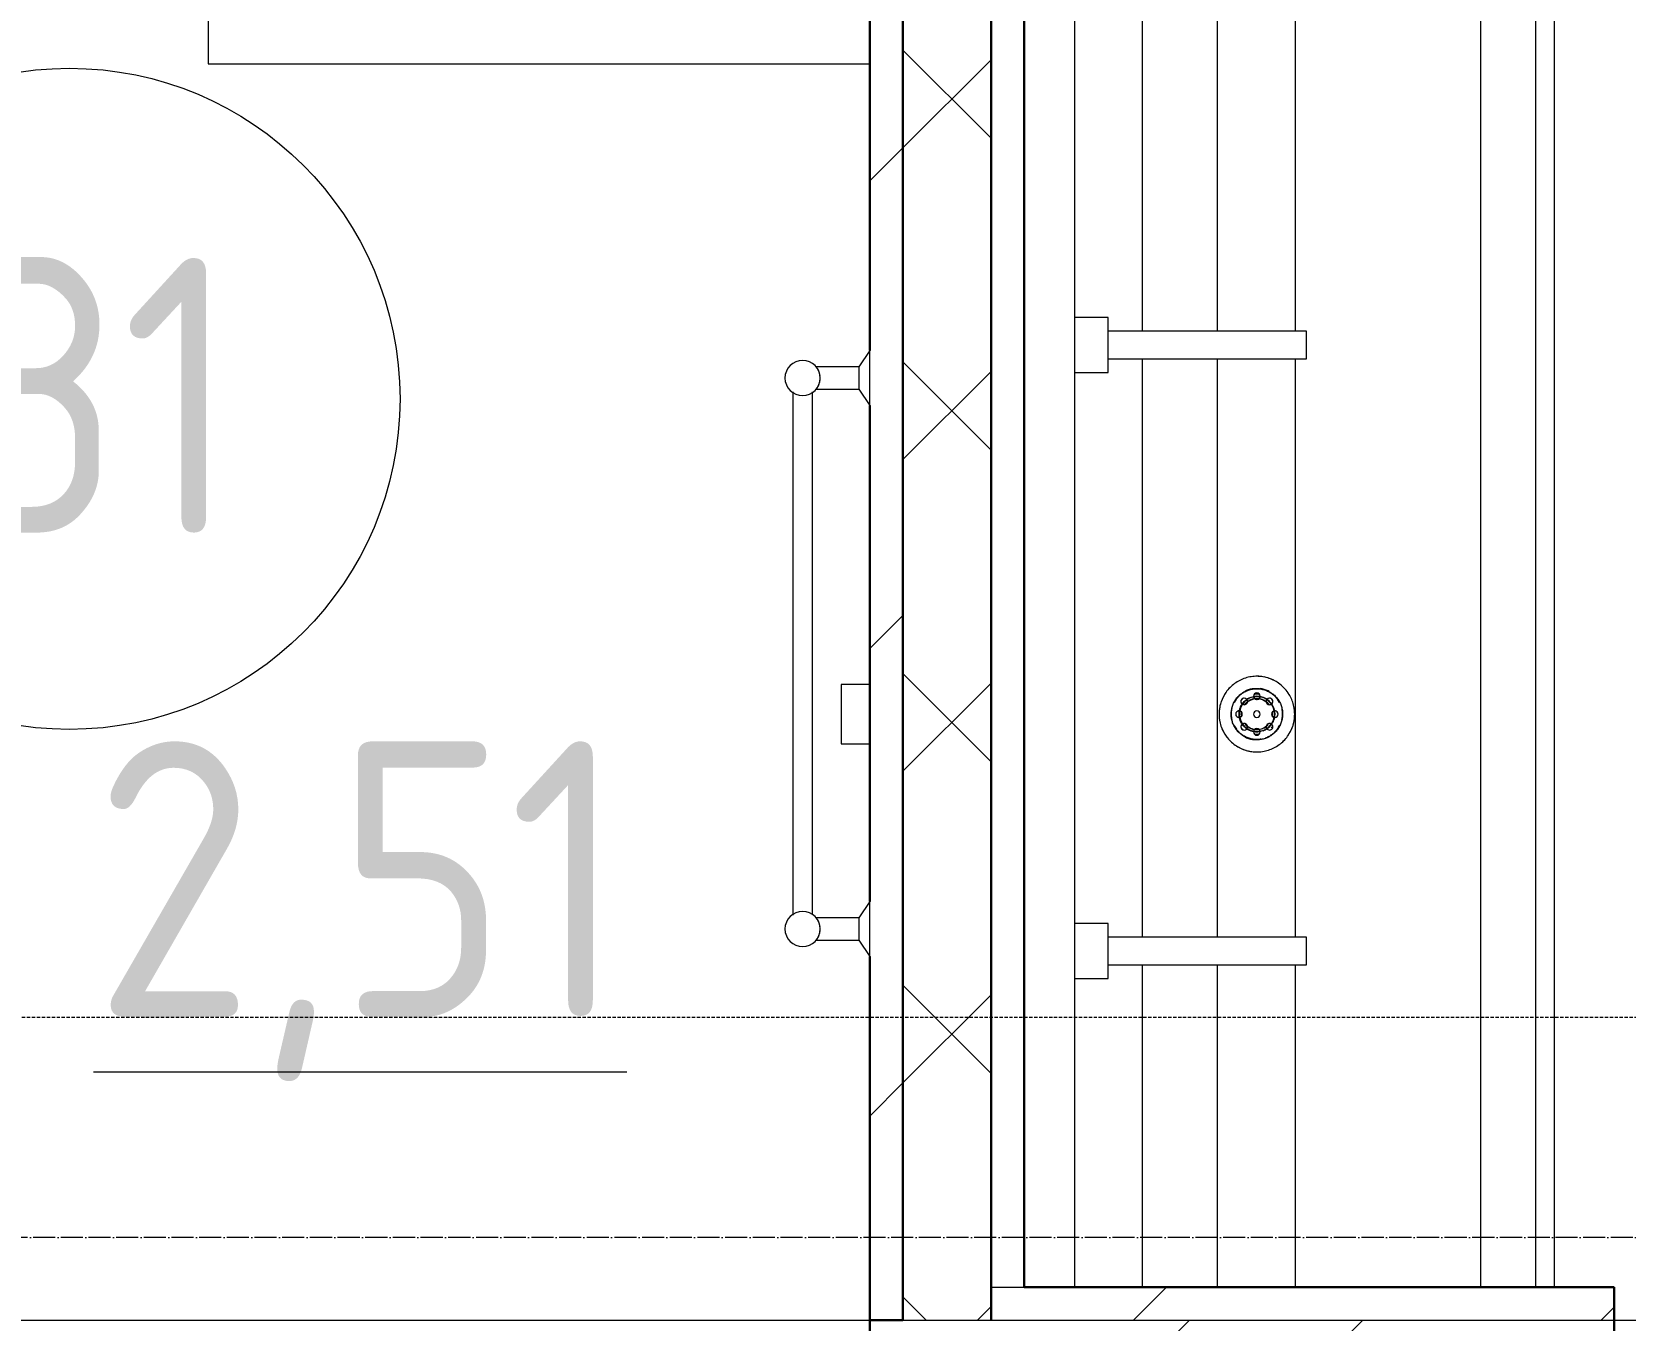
# Model space of a CAD drawing. Header units: millimetres. Extents: x -215207 to 92095, y -30385 to 123050.
# Drawn here: x -156190 to -154745, y -7034 to -5864 of the extents above; entities that cross this region are included whole.
import ezdxf

# ---------------------------------------------------------------- set-up
doc = ezdxf.new("R2010")
doc.units = ezdxf.units.MM
doc.linetypes.add('ADSK_Линия сетки', pattern=[25, 20, -2.5, 0, -2.5])
doc.linetypes.add('ADSK_Сверху', pattern=[4.5, 3, -1.5])
for name, color, linetype, lineweight in [('Линии', 7, 'Continuous', 9), ('Марки помещений', 7, 'Continuous', 20), ('Обобщенные модели', 7, 'Continuous', 20), ('Оси', 7, 'Continuous', 9), ('Сантехника', 7, 'Continuous', 20), ('Стены наружные', 7, 'Continuous', 20), ('Стены штриховка', 7, 'Continuous', 9)]:
    doc.layers.add(name, color=color, linetype=linetype, lineweight=lineweight)
doc.styles.add('GOST Common_3', font='GOST_Common.ttf', dxfattribs={"width": 0.9, "height": 2.5})

# ---------------------------------------------------------------- blocks, each defined once
blk = doc.blocks.new('1 этаж 21082025')
at = {"layer": 'Линии', "linetype": 'ADSK_Сверху'}
blk.add_line((43385, -38200), (54205, -38200), dxfattribs=at)
at = {"layer": 'Марки помещений'}
blk.add_circle((43778.9, -37638.9), 300, dxfattribs=at)
at = {"layer": 'Обобщенные модели'}
for p, q in [((43905, -36735), (43905, -37335)), ((43905, -37335), (44505, -37335))]:
    blk.add_line(p, q, dxfattribs=at)
at = {"layer": 'Оси', "linetype": 'ADSK_Линия сетки'}
blk.add_line((62867.3, -38400), (-14072.3, -38400), dxfattribs=at)
at = {"layer": 'Сантехника'}
for p, q in [((44691, -38445), (44691, -36735)), ((45059, -38445), (45059, -36735)), ((45109, -38445), (45109, -36735)), ((45126, -38445), (45126, -36735)), ((44752.4, -37577.6), (44752.4, -37052.4)), ((44820.4, -37577.5), (44820.4, -37052.5)), ((44891.1, -37577.5), (44891.1, -37052.5)), ((44721, -37565), (44691, -37565)), ((44721, -37615), (44721, -37565)), ((44901, -37577.5), (44721, -37577.5)), ((44901, -37602.5), (44901, -37577.5)), ((44505, -37595), (44495, -37610)), ((44505, -37595), (44495, -37610)), ((44505, -37645), (44505, -37595)), ((44495, -37610), (44456.5, -37610)), ((44495, -37610), (44495, -37630)), ((44721, -37602.5), (44901, -37602.5)), ((44752.4, -38127.6), (44752.4, -37602.4)), ((44820.4, -38127.5), (44820.4, -37602.5)), ((44891.1, -38127.5), (44891.1, -37602.5)), ((44691, -37615), (44721, -37615)), ((44435, -37632.6), (44435, -38107.4)), ((44453, -38106.9), (44453, -37632.6)), ((44456.5, -37630), (44495, -37630)), ((44495, -37630), (44505, -37645)), ((44505, -37898), (44479, -37898)), ((44479, -37898), (44479, -37925)), ((44830.7, -37901.8), (44829.8, -37902.9)), ((44831.7, -37900.8), (44830.7, -37901.8)), ((44832.6, -37899.9), (44831.7, -37900.8)), ((44833.7, -37899), (44832.6, -37899.9)), ((44834.7, -37898.1), (44833.7, -37899)), ((44835.8, -37897.3), (44834.7, -37898.1)), ((44836.9, -37896.5), (44835.8, -37897.3)), ((44838.1, -37895.7), (44836.9, -37896.5)), ((44839.3, -37895.1), (44838.1, -37895.7)), ((44840.5, -37894.4), (44839.3, -37895.1)), ((44841.7, -37893.8), (44840.5, -37894.4)), ((44843, -37893.3), (44841.7, -37893.8)), ((44844.3, -37892.8), (44843, -37893.3)), ((44845.6, -37892.3), (44844.3, -37892.8)), ((44846.9, -37891.9), (44845.6, -37892.3)), ((44848.2, -37891.6), (44846.9, -37891.9)), ((44849.5, -37891.3), (44848.2, -37891.6)), ((44850.9, -37891.1), (44849.5, -37891.3)), ((44850.7, -37902.3), (44849.8, -37902.5)), ((44850.2, -37902.4), (44851.1, -37902.2)), ((44851.6, -37902.1), (44850.7, -37902.3)), ((44852.3, -37890.9), (44850.9, -37891.1)), ((44851.1, -37902.2), (44852, -37902)), ((44851.2, -37902.5), (44852.1, -37902.3)), ((44852.5, -37902), (44851.6, -37902.1)), ((44852, -37902), (44853, -37901.9)), ((44852.1, -37902.3), (44853, -37902.2)), ((44853.6, -37890.8), (44852.3, -37890.9)), ((44853, -37901.9), (44853.9, -37901.8)), ((44853, -37902.2), (44853.9, -37902.1)), ((44855, -37890.7), (44853.6, -37890.8)), ((44853.9, -37901.8), (44854.8, -37901.7)), ((44853.9, -37902.1), (44854.8, -37902)), ((44854.8, -37901.7), (44855.7, -37901.7)), ((44854.8, -37902), (44855.8, -37902)), ((44856.4, -37890.7), (44855, -37890.7)), ((44855.7, -37901.7), (44856.7, -37901.7)), ((44855.8, -37902), (44856.7, -37902)), ((44857.7, -37890.7), (44856.4, -37890.7)), ((44856.7, -37901.7), (44857.6, -37901.8)), ((44856.7, -37902), (44857.6, -37902)), ((44857.6, -37901.8), (44858.5, -37901.8)), ((44857.6, -37902), (44858.5, -37902.1)), ((44859.1, -37890.8), (44857.7, -37890.7)), ((44858.5, -37901.8), (44859.5, -37902)), ((44858.5, -37902.1), (44859.4, -37902.2)), ((44860, -37902), (44859, -37901.9)), ((44860.5, -37891), (44859.1, -37890.8)), ((44859.4, -37902.2), (44860.3, -37902.4)), ((44859.5, -37902), (44860.4, -37902.1)), ((44860.9, -37902.2), (44860, -37902)), ((44860.4, -37902.1), (44861.3, -37902.3)), ((44861.8, -37891.2), (44860.5, -37891)), ((44861.8, -37902.4), (44860.9, -37902.2)), ((44861.3, -37902.3), (44862.2, -37902.5)), ((44863.2, -37891.5), (44861.8, -37891.2)), ((44864.5, -37891.8), (44863.2, -37891.5)), ((44865.8, -37892.1), (44864.5, -37891.8)), ((44867.1, -37892.6), (44865.8, -37892.1)), ((44868.4, -37893), (44867.1, -37892.6)), ((44869.7, -37893.6), (44868.4, -37893)), ((44870.9, -37894.1), (44869.7, -37893.6)), ((44872.2, -37894.7), (44870.9, -37894.1)), ((44873.4, -37895.4), (44872.2, -37894.7)), ((44874.5, -37896.1), (44873.4, -37895.4)), ((44875.7, -37896.9), (44874.5, -37896.1)), ((44876.8, -37897.7), (44875.7, -37896.9)), ((44877.9, -37898.6), (44876.8, -37897.7)), ((44878.9, -37899.5), (44877.9, -37898.6)), ((44879.9, -37900.4), (44878.9, -37899.5)), ((44880.9, -37901.4), (44879.9, -37900.4)), ((44881.8, -37902.4), (44880.9, -37901.4)), ((44822.9, -37916.1), (44822.5, -37917.5)), ((44823.2, -37914.8), (44822.9, -37916.1)), ((44823.7, -37913.5), (44823.2, -37914.8)), ((44824.2, -37912.2), (44823.7, -37913.5)), ((44824.7, -37911), (44824.2, -37912.2)), ((44825.3, -37909.7), (44824.7, -37911)), ((44825.9, -37908.5), (44825.3, -37909.7)), ((44826.6, -37907.3), (44825.9, -37908.5)), ((44827.3, -37906.2), (44826.6, -37907.3)), ((44828.1, -37905), (44827.3, -37906.2)), ((44828.9, -37903.9), (44828.1, -37905)), ((44829.8, -37902.9), (44828.9, -37903.9)), ((44833.9, -37917.7), (44834.2, -37916.8)), ((44834.2, -37916.8), (44834.5, -37915.9)), ((44834.5, -37915.9), (44834.9, -37915.1)), ((44834.9, -37915.1), (44835.3, -37914.2)), ((44835.3, -37914.2), (44835.8, -37913.4)), ((44836, -37913), (44835.6, -37913.8)), ((44835.6, -37914.4), (44836, -37913.6)), ((44835.8, -37913.4), (44836.3, -37912.6)), ((44836.5, -37912.2), (44836, -37913)), ((44836, -37913.6), (44836.5, -37912.8)), ((44836.3, -37912.6), (44836.8, -37911.8)), ((44837.1, -37911.4), (44836.5, -37912.2)), ((44836.5, -37912.8), (44837, -37912)), ((44836.8, -37911.8), (44837.3, -37911.1)), ((44837, -37912), (44837.5, -37911.2)), ((44837.6, -37910.7), (44837.1, -37911.4)), ((44837.3, -37911.1), (44837.9, -37910.3)), ((44837.5, -37911.2), (44838.1, -37910.5)), ((44838.2, -37910), (44837.6, -37910.7)), ((44837.9, -37910.3), (44838.5, -37909.6)), ((44838.1, -37910.5), (44838.7, -37909.8)), ((44838.8, -37909.3), (44838.2, -37910)), ((44838.5, -37909.6), (44839.1, -37908.9)), ((44838.7, -37909.8), (44839.3, -37909.1)), ((44839.5, -37908.6), (44838.8, -37909.3)), ((44839.1, -37908.9), (44839.8, -37908.3)), ((44839.3, -37909.1), (44839.9, -37908.5)), ((44839.8, -37908.3), (44840.4, -37907.6)), ((44839.9, -37908.5), (44840.6, -37907.8)), ((44840.4, -37907.6), (44841.2, -37907)), ((44840.6, -37907.8), (44841.3, -37907.2)), ((44841.2, -37907), (44841.9, -37906.5)), ((44841.3, -37907.2), (44842, -37906.7)), ((44841.9, -37906.5), (44842.6, -37905.9)), ((44841.9, -37917), (44842.3, -37916.4)), ((44842.3, -37916.4), (44842.6, -37915.9)), ((44842.6, -37905.9), (44843.4, -37905.4)), ((44842.6, -37915.9), (44843, -37915.3)), ((44842.8, -37906.1), (44843.6, -37905.6)), ((44843, -37915.3), (44843.4, -37914.8)), ((44843.4, -37905.4), (44844.2, -37904.9)), ((44843.4, -37914.8), (44843.8, -37914.3)), ((44843.6, -37905.6), (44844.3, -37905.1)), ((44843.8, -37914.3), (44844.3, -37913.8)), ((44844.2, -37904.9), (44845, -37904.5)), ((44844.3, -37905.1), (44845.1, -37904.7)), ((44844.3, -37913.8), (44844.7, -37913.4)), ((44844.7, -37913.4), (44845.2, -37912.9)), ((44845, -37904.5), (44845.8, -37904)), ((44845.1, -37904.7), (44846, -37904.3)), ((44845.2, -37912.9), (44845.7, -37912.5)), ((44846.3, -37903.8), (44845.5, -37904.2)), ((44845.7, -37912.5), (44846.2, -37912.1)), ((44845.8, -37904), (44846.7, -37903.6)), ((44846, -37904.3), (44846.8, -37903.9)), ((44846.2, -37912.1), (44846.7, -37911.7)), ((44847.2, -37903.4), (44846.3, -37903.8)), ((44846.7, -37903.6), (44847.6, -37903.3)), ((44846.7, -37911.7), (44847.2, -37911.4)), ((44846.8, -37903.9), (44847.7, -37903.5)), ((44848, -37903.1), (44847.2, -37903.4)), ((44847.6, -37903.3), (44848.4, -37903)), ((44847.7, -37903.5), (44848.5, -37903.2)), ((44848.9, -37902.8), (44848, -37903.1)), ((44848.4, -37903), (44849.3, -37902.7)), ((44848.5, -37903.2), (44849.4, -37902.9)), ((44849.8, -37902.5), (44848.9, -37902.8)), ((44849.3, -37902.7), (44850.2, -37902.4)), ((44849.4, -37902.9), (44850.3, -37902.7)), ((44850.3, -37902.7), (44851.2, -37902.5)), ((44852.6, -37909.2), (44853.2, -37909)), ((44853.2, -37909), (44853.9, -37908.9)), ((44853.9, -37908.9), (44854.5, -37908.9)), ((44854.5, -37908.9), (44855.2, -37908.8)), ((44855.2, -37908.8), (44855.8, -37908.8)), ((44855.8, -37908.8), (44856.5, -37908.8)), ((44856.5, -37908.8), (44857.1, -37908.8)), ((44857.1, -37908.8), (44857.8, -37908.9)), ((44857.8, -37908.9), (44858.4, -37909)), ((44858.4, -37909), (44859, -37909.1)), ((44860.3, -37902.4), (44861.2, -37902.6)), ((44861.2, -37902.6), (44862.1, -37902.8)), ((44862.7, -37902.7), (44861.8, -37902.4)), ((44862.1, -37902.8), (44863, -37903.1)), ((44862.2, -37902.5), (44863.1, -37902.8)), ((44863.6, -37903), (44862.7, -37902.7)), ((44863, -37903.1), (44863.9, -37903.4)), ((44863.1, -37902.8), (44864, -37903.1)), ((44864.4, -37903.3), (44863.6, -37903)), ((44863.9, -37903.4), (44864.7, -37903.7)), ((44864, -37903.1), (44864.8, -37903.4)), ((44865.3, -37903.6), (44864.4, -37903.3)), ((44864.7, -37903.7), (44865.6, -37904.1)), ((44864.8, -37903.4), (44865.7, -37903.8)), ((44865, -37911.5), (44865.5, -37911.9)), ((44866.2, -37904), (44865.3, -37903.6)), ((44865.5, -37911.9), (44866, -37912.3)), ((44865.6, -37904.1), (44866.4, -37904.5)), ((44865.7, -37903.8), (44866.5, -37904.2)), ((44866, -37912.3), (44866.5, -37912.7)), ((44867, -37904.5), (44866.2, -37904)), ((44866.4, -37904.5), (44867.2, -37904.9)), ((44866.5, -37904.2), (44867.4, -37904.7)), ((44866.5, -37912.7), (44867, -37913.1)), ((44867, -37913.1), (44867.5, -37913.6)), ((44867.2, -37904.9), (44868, -37905.3)), ((44867.4, -37904.7), (44868.2, -37905.1)), ((44867.5, -37913.6), (44867.9, -37914.1)), ((44867.9, -37914.1), (44868.4, -37914.5)), ((44868, -37905.3), (44868.8, -37905.8)), ((44868.2, -37905.1), (44868.9, -37905.6)), ((44868.4, -37914.5), (44868.8, -37915)), ((44868.8, -37905.8), (44869.6, -37906.4)), ((44868.8, -37915), (44869.2, -37915.6)), ((44868.9, -37905.6), (44869.7, -37906.2)), ((44869.2, -37915.6), (44869.5, -37916.1)), ((44869.5, -37916.1), (44869.9, -37916.6)), ((44869.6, -37906.4), (44870.3, -37906.9)), ((44869.7, -37906.2), (44870.5, -37906.7)), ((44869.9, -37916.6), (44870.2, -37917.2)), ((44870.3, -37906.9), (44871, -37907.5)), ((44870.5, -37906.7), (44871.2, -37907.3)), ((44871, -37907.5), (44871.7, -37908.1)), ((44871.2, -37907.3), (44871.9, -37907.9)), ((44871.7, -37908.1), (44872.4, -37908.8)), ((44871.9, -37907.9), (44872.5, -37908.6)), ((44872.9, -37908.9), (44872.2, -37908.3)), ((44872.4, -37908.8), (44873, -37909.4)), ((44872.5, -37908.6), (44873.2, -37909.3)), ((44873.5, -37909.6), (44872.9, -37908.9)), ((44873, -37909.4), (44873.6, -37910.1)), ((44873.2, -37909.3), (44873.8, -37910)), ((44874.1, -37910.3), (44873.5, -37909.6)), ((44873.6, -37910.1), (44874.2, -37910.8)), ((44873.8, -37910), (44874.4, -37910.7)), ((44874.7, -37911.1), (44874.1, -37910.3)), ((44874.2, -37910.8), (44874.7, -37911.6)), ((44874.4, -37910.7), (44874.9, -37911.4)), ((44875.2, -37911.8), (44874.7, -37911.1)), ((44874.7, -37911.6), (44875.3, -37912.3)), ((44874.9, -37911.4), (44875.5, -37912.2)), ((44875.7, -37912.6), (44875.2, -37911.8)), ((44875.3, -37912.3), (44875.7, -37913.1)), ((44875.5, -37912.2), (44876, -37913)), ((44876.2, -37913.4), (44875.7, -37912.6)), ((44875.7, -37913.1), (44876.2, -37913.9)), ((44876, -37913), (44876.4, -37913.8)), ((44876.3, -37913.6), (44876.2, -37913.4)), ((44876.2, -37913.9), (44876.3, -37914.1)), ((44876.4, -37913.8), (44876.9, -37914.6)), ((44876.9, -37914.6), (44877.3, -37915.5)), ((44877.3, -37915.5), (44877.6, -37916.3)), ((44877.6, -37916.3), (44878, -37917.2)), ((44882.7, -37903.4), (44881.8, -37902.4)), ((44883.5, -37904.5), (44882.7, -37903.4)), ((44884.3, -37905.6), (44883.5, -37904.5)), ((44885.1, -37906.8), (44884.3, -37905.6)), ((44885.8, -37908), (44885.1, -37906.8)), ((44886.4, -37909.2), (44885.8, -37908)), ((44887, -37910.4), (44886.4, -37909.2)), ((44887.6, -37911.6), (44887, -37910.4)), ((44888.1, -37912.9), (44887.6, -37911.6)), ((44888.6, -37914.2), (44888.1, -37912.9)), ((44889, -37915.5), (44888.6, -37914.2)), ((44889.3, -37916.8), (44889, -37915.5)), ((44479, -37925), (44479, -37952)), ((44821.8, -37922.9), (44821.7, -37924.3)), ((44821.7, -37924.3), (44821.7, -37925)), ((44821.7, -37925), (44821.7, -37926.4)), ((44821.7, -37926.4), (44821.8, -37927.7)), ((44821.9, -37921.5), (44821.8, -37922.9)), ((44821.8, -37927.7), (44821.9, -37929.1)), ((44822, -37920.2), (44821.9, -37921.5)), ((44821.9, -37929.1), (44822.1, -37930.5)), ((44822.3, -37918.8), (44822, -37920.2)), ((44822.1, -37930.5), (44822.4, -37931.8)), ((44822.5, -37917.5), (44822.3, -37918.8)), ((44832.8, -37922.6), (44832.7, -37923.6)), ((44832.7, -37924.1), (44832.8, -37923.1)), ((44832.7, -37923.6), (44832.7, -37924.5)), ((44832.7, -37925), (44832.7, -37924.1)), ((44832.7, -37924.5), (44832.7, -37925)), ((44832.7, -37925), (44832.7, -37925.9)), ((44832.7, -37925.5), (44832.7, -37925)), ((44832.7, -37926.4), (44832.7, -37925.5)), ((44832.7, -37925.9), (44832.8, -37926.9)), ((44832.8, -37927.4), (44832.7, -37926.4)), ((44832.9, -37921.7), (44832.8, -37922.6)), ((44832.8, -37923.1), (44832.9, -37922.2)), ((44832.8, -37926.9), (44832.9, -37927.8)), ((44832.9, -37928.3), (44832.8, -37927.4)), ((44833.1, -37920.8), (44832.9, -37921.7)), ((44832.9, -37922.2), (44833, -37921.3)), ((44832.9, -37927.8), (44833, -37928.7)), ((44833.1, -37929.2), (44832.9, -37928.3)), ((44833, -37921.3), (44833.2, -37920.4)), ((44833, -37923.2), (44833.1, -37922.2)), ((44833, -37924.1), (44833, -37923.2)), ((44833, -37925), (44833, -37924.1)), ((44833, -37925.5), (44833, -37925)), ((44833, -37926.4), (44833, -37925.5)), ((44833.1, -37927.3), (44833, -37926.4)), ((44833.1, -37922.2), (44833.3, -37921.3)), ((44833.2, -37928.3), (44833.1, -37927.3)), ((44833.3, -37930.1), (44833.1, -37929.2)), ((44833.2, -37920.4), (44833.4, -37919.5)), ((44833.3, -37929.2), (44833.2, -37928.3)), ((44833.3, -37921.3), (44833.4, -37920.4)), ((44833.5, -37930.1), (44833.3, -37929.2)), ((44833.5, -37931), (44833.3, -37930.1)), ((44833.4, -37919.5), (44833.6, -37918.6)), ((44833.4, -37920.4), (44833.6, -37919.5)), ((44833.8, -37931.9), (44833.5, -37931)), ((44833.6, -37918.6), (44833.9, -37917.7)), ((44839.8, -37924.4), (44839.9, -37923.7)), ((44839.8, -37925), (44839.8, -37924.4)), ((44839.8, -37925.3), (44839.8, -37925)), ((44839.8, -37926), (44839.8, -37925.3)), ((44839.9, -37926.6), (44839.8, -37926)), ((44839.9, -37923.1), (44840, -37922.4)), ((44839.9, -37923.7), (44839.9, -37923.1)), ((44840, -37927.3), (44839.9, -37926.6)), ((44840, -37922.4), (44840.1, -37921.8)), ((44840.1, -37927.9), (44840, -37927.3)), ((44840.1, -37921.8), (44840.3, -37921.1)), ((44840.2, -37928.6), (44840.1, -37927.9)), ((44840.4, -37929.2), (44840.2, -37928.6)), ((44840.3, -37921.1), (44840.4, -37920.5)), ((44840.4, -37920.5), (44840.6, -37919.9)), ((44840.5, -37929.8), (44840.4, -37929.2)), ((44840.7, -37930.4), (44840.5, -37929.8)), ((44840.6, -37919.9), (44840.8, -37919.3)), ((44841, -37931), (44840.7, -37930.4)), ((44840.8, -37919.3), (44841.1, -37918.7)), ((44841.2, -37931.6), (44841, -37931)), ((44841.1, -37918.7), (44841.3, -37918.1)), ((44841.3, -37918.1), (44841.6, -37917.5)), ((44841.6, -37917.5), (44841.9, -37917)), ((44870.2, -37917.2), (44870.5, -37917.8)), ((44870.5, -37917.8), (44870.8, -37918.4)), ((44870.8, -37918.4), (44871, -37919)), ((44871.2, -37930.7), (44870.9, -37931.3)), ((44871, -37919), (44871.3, -37919.6)), ((44871.4, -37930.1), (44871.2, -37930.7)), ((44871.3, -37919.6), (44871.5, -37920.2)), ((44871.6, -37929.5), (44871.4, -37930.1)), ((44871.5, -37920.2), (44871.6, -37920.8)), ((44871.6, -37920.8), (44871.8, -37921.4)), ((44871.7, -37928.9), (44871.6, -37929.5)), ((44871.9, -37928.2), (44871.7, -37928.9)), ((44871.8, -37921.4), (44871.9, -37922.1)), ((44871.9, -37922.1), (44872, -37922.7)), ((44872, -37927.6), (44871.9, -37928.2)), ((44872, -37922.7), (44872.1, -37923.4)), ((44872.1, -37926.9), (44872, -37927.6)), ((44872.1, -37923.4), (44872.2, -37924)), ((44872.2, -37925.6), (44872.1, -37926.3)), ((44872.1, -37926.3), (44872.1, -37926.9)), ((44872.2, -37924), (44872.2, -37924.7)), ((44872.2, -37924.7), (44872.2, -37925)), ((44872.2, -37925), (44872.2, -37925.6)), ((44878, -37917.2), (44878.2, -37918.1)), ((44878.2, -37918.1), (44878.5, -37919)), ((44878.6, -37929.6), (44878.4, -37930.5)), ((44878.6, -37930.5), (44878.4, -37931.4)), ((44878.5, -37919), (44878.7, -37919.9)), ((44878.5, -37919.9), (44878.7, -37920.8)), ((44878.7, -37928.7), (44878.6, -37929.6)), ((44878.8, -37929.6), (44878.6, -37930.5)), ((44878.7, -37919.9), (44878.9, -37920.8)), ((44878.7, -37920.8), (44878.8, -37921.7)), ((44878.9, -37927.8), (44878.7, -37928.7)), ((44878.8, -37921.7), (44878.9, -37922.7)), ((44879, -37928.7), (44878.8, -37929.6)), ((44878.9, -37920.8), (44879.1, -37921.7)), ((44878.9, -37922.7), (44879, -37923.6)), ((44879, -37926.8), (44878.9, -37927.8)), ((44878.9, -37929.2), (44879.1, -37928.3)), ((44879.1, -37922.2), (44879, -37921.3)), ((44879, -37923.6), (44879, -37924.5)), ((44879, -37924.5), (44879, -37925)), ((44879, -37925), (44879, -37925.9)), ((44879, -37925.9), (44879, -37926.8)), ((44879.1, -37927.8), (44879, -37928.7)), ((44879.1, -37921.7), (44879.2, -37922.6)), ((44879.2, -37923.1), (44879.1, -37922.2)), ((44879.2, -37926.9), (44879.1, -37927.8)), ((44879.1, -37928.3), (44879.2, -37927.4)), ((44879.2, -37922.6), (44879.3, -37923.6)), ((44879.3, -37924.1), (44879.2, -37923.1)), ((44879.3, -37925.9), (44879.2, -37926.9)), ((44879.2, -37927.4), (44879.3, -37926.4)), ((44879.3, -37923.6), (44879.3, -37924.5)), ((44879.3, -37925), (44879.3, -37924.1)), ((44879.3, -37924.5), (44879.3, -37925)), ((44879.3, -37925.5), (44879.3, -37925)), ((44879.3, -37925), (44879.3, -37925.9)), ((44879.3, -37926.4), (44879.3, -37925.5)), ((44889.6, -37918.2), (44889.3, -37916.8)), ((44889.5, -37932.5), (44889.7, -37931.2)), ((44889.9, -37919.5), (44889.6, -37918.2)), ((44889.7, -37931.2), (44890, -37929.8)), ((44890.1, -37920.9), (44889.9, -37919.5)), ((44890, -37929.8), (44890.1, -37928.5)), ((44890.2, -37922.3), (44890.1, -37920.9)), ((44890.1, -37928.5), (44890.2, -37927.1)), ((44890.3, -37923.6), (44890.2, -37922.3)), ((44890.2, -37927.1), (44890.3, -37925.7)), ((44890.3, -37925), (44890.3, -37923.6)), ((44890.3, -37925.7), (44890.3, -37925)), ((44822.4, -37931.8), (44822.7, -37933.2)), ((44822.7, -37933.2), (44823, -37934.5)), ((44823, -37934.5), (44823.4, -37935.8)), ((44823.4, -37935.8), (44823.9, -37937.1)), ((44823.9, -37937.1), (44824.4, -37938.4)), ((44824.4, -37938.4), (44825, -37939.6)), ((44825, -37939.6), (44825.6, -37940.8)), ((44825.6, -37940.8), (44826.2, -37942)), ((44826.2, -37942), (44826.9, -37943.2)), ((44826.9, -37943.2), (44827.7, -37944.4)), ((44827.7, -37944.4), (44828.5, -37945.5)), ((44828.5, -37945.5), (44829.3, -37946.6)), ((44834, -37932.8), (44833.8, -37931.9)), ((44834.4, -37933.7), (44834, -37932.8)), ((44834.7, -37934.5), (44834.4, -37933.7)), ((44835.1, -37935.4), (44834.7, -37934.5)), ((44835.6, -37936.2), (44835.1, -37935.4)), ((44836, -37937), (44835.6, -37936.2)), ((44836.3, -37936.9), (44835.8, -37936.1)), ((44835.8, -37936.6), (44836.3, -37937.4)), ((44836.5, -37937.8), (44836, -37937)), ((44836.7, -37937.7), (44836.3, -37936.9)), ((44836.3, -37937.4), (44836.8, -37938.2)), ((44837.1, -37938.6), (44836.5, -37937.8)), ((44837.3, -37938.4), (44836.7, -37937.7)), ((44836.8, -37938.2), (44837.3, -37938.9)), ((44837.6, -37939.3), (44837.1, -37938.6)), ((44837.8, -37939.2), (44837.3, -37938.4)), ((44837.3, -37938.9), (44837.9, -37939.7)), ((44838.2, -37940), (44837.6, -37939.3)), ((44838.4, -37939.9), (44837.8, -37939.2)), ((44837.9, -37939.7), (44838.5, -37940.4)), ((44838.8, -37940.7), (44838.2, -37940)), ((44839, -37940.6), (44838.4, -37939.9)), ((44838.5, -37940.4), (44839.1, -37941.1)), ((44839.5, -37941.4), (44838.8, -37940.7)), ((44839.6, -37941.2), (44839, -37940.6)), ((44839.1, -37941.1), (44839.8, -37941.7)), ((44840.1, -37942.1), (44839.5, -37941.4)), ((44840.3, -37941.9), (44839.6, -37941.2)), ((44840.8, -37942.7), (44840.1, -37942.1)), ((44841, -37942.5), (44840.3, -37941.9)), ((44841.5, -37943.3), (44840.8, -37942.7)), ((44841.7, -37943.1), (44841, -37942.5)), ((44841.5, -37932.2), (44841.2, -37931.6)), ((44841.8, -37932.8), (44841.5, -37932.2)), ((44842.3, -37943.8), (44841.5, -37943.3)), ((44842.4, -37943.6), (44841.7, -37943.1)), ((44842.1, -37933.4), (44841.8, -37932.8)), ((44842.5, -37933.9), (44842.1, -37933.4)), ((44843.1, -37944.4), (44842.3, -37943.8)), ((44842.8, -37934.4), (44842.5, -37933.9)), ((44843.2, -37944.2), (44842.7, -37943.8)), ((44843.2, -37935), (44842.8, -37934.4)), ((44843.8, -37944.9), (44843.1, -37944.4)), ((44843.6, -37935.5), (44843.2, -37935)), ((44844, -37944.7), (44843.2, -37944.2)), ((44844.1, -37935.9), (44843.6, -37935.5)), ((44844.6, -37945.3), (44843.8, -37944.9)), ((44844.8, -37945.1), (44844, -37944.7)), ((44844.5, -37936.4), (44844.1, -37935.9)), ((44845, -37936.9), (44844.5, -37936.4)), ((44845.5, -37945.8), (44844.6, -37945.3)), ((44845.6, -37945.5), (44844.8, -37945.1)), ((44845.5, -37937.3), (44845, -37936.9)), ((44845, -37945.5), (44845.8, -37946)), ((44846, -37937.7), (44845.5, -37937.3)), ((44846.4, -37945.9), (44845.6, -37945.5)), ((44846.5, -37938.1), (44846, -37937.7)), ((44847, -37938.5), (44846.5, -37938.1)), ((44853.6, -37941), (44853, -37940.9)), ((44854.2, -37941.1), (44853.6, -37941)), ((44854.9, -37941.2), (44854.2, -37941.1)), ((44855.5, -37941.2), (44854.9, -37941.2)), ((44856.2, -37941.2), (44855.5, -37941.2)), ((44856.8, -37941.2), (44856.2, -37941.2)), ((44857.5, -37941.1), (44856.8, -37941.2)), ((44858.1, -37941.1), (44857.5, -37941.1)), ((44858.8, -37941), (44858.1, -37941.1)), ((44859.4, -37940.8), (44858.8, -37941)), ((44865.3, -37938.3), (44864.8, -37938.6)), ((44865.8, -37937.9), (44865.3, -37938.3)), ((44866.3, -37937.5), (44865.8, -37937.9)), ((44866.9, -37945.3), (44866, -37945.7)), ((44867, -37945.5), (44866.2, -37946)), ((44866.8, -37937.1), (44866.3, -37937.5)), ((44867.3, -37936.6), (44866.8, -37937.1)), ((44867.7, -37944.9), (44866.9, -37945.3)), ((44867.8, -37945.1), (44867, -37945.5)), ((44867.7, -37936.2), (44867.3, -37936.6)), ((44868.2, -37935.7), (44867.7, -37936.2)), ((44868.4, -37944.4), (44867.7, -37944.9)), ((44868.6, -37944.6), (44867.8, -37945.1)), ((44868.6, -37935.2), (44868.2, -37935.7)), ((44869.2, -37943.9), (44868.4, -37944.4)), ((44869, -37934.7), (44868.6, -37935.2)), ((44869.4, -37944.1), (44868.6, -37944.6)), ((44869.4, -37934.1), (44869, -37934.7)), ((44869.7, -37933.6), (44869.4, -37934.1)), ((44870.1, -37943.5), (44869.4, -37944.1)), ((44870.1, -37933), (44869.7, -37933.6)), ((44870.7, -37942.8), (44870, -37943.3)), ((44870.4, -37932.5), (44870.1, -37933)), ((44870.8, -37943), (44870.1, -37943.5)), ((44870.7, -37931.9), (44870.4, -37932.5)), ((44870.9, -37931.3), (44870.7, -37931.9)), ((44871.4, -37942.2), (44870.7, -37942.8)), ((44871.6, -37942.4), (44870.8, -37943)), ((44872.1, -37941.5), (44871.4, -37942.2)), ((44872.2, -37941.7), (44871.6, -37942.4)), ((44872.7, -37940.9), (44872.1, -37941.5)), ((44872.9, -37941.1), (44872.2, -37941.7)), ((44872.5, -37941.4), (44873.2, -37940.7)), ((44873.3, -37940.2), (44872.7, -37940.9)), ((44873.5, -37940.4), (44872.9, -37941.1)), ((44873.2, -37940.7), (44873.8, -37940)), ((44873.9, -37939.5), (44873.3, -37940.2)), ((44874.1, -37939.7), (44873.5, -37940.4)), ((44873.8, -37940), (44874.4, -37939.3)), ((44874.5, -37938.8), (44873.9, -37939.5)), ((44874.7, -37938.9), (44874.1, -37939.7)), ((44874.4, -37939.3), (44874.9, -37938.6)), ((44875, -37938), (44874.5, -37938.8)), ((44875.2, -37938.2), (44874.7, -37938.9)), ((44874.9, -37938.6), (44875.5, -37937.8)), ((44875.5, -37937.2), (44875, -37938)), ((44875.7, -37937.4), (44875.2, -37938.2)), ((44876, -37936.4), (44875.5, -37937.2)), ((44875.5, -37937.8), (44876, -37937)), ((44876.2, -37936.6), (44875.7, -37937.4)), ((44876.3, -37935.9), (44876, -37936.4)), ((44876, -37937), (44876.3, -37936.4)), ((44876.7, -37935.8), (44876.2, -37936.6)), ((44877.1, -37934.9), (44876.7, -37935.8)), ((44877.5, -37934.1), (44877.1, -37934.9)), ((44877.8, -37933.2), (44877.5, -37934.1)), ((44878.1, -37932.3), (44877.8, -37933.2)), ((44878.4, -37931.4), (44878.1, -37932.3)), ((44883.1, -37946.1), (44883.9, -37945)), ((44883.9, -37945), (44884.7, -37943.8)), ((44884.7, -37943.8), (44885.4, -37942.7)), ((44885.4, -37942.7), (44886.1, -37941.5)), ((44886.1, -37941.5), (44886.7, -37940.3)), ((44886.7, -37940.3), (44887.3, -37939)), ((44887.3, -37939), (44887.8, -37937.8)), ((44887.8, -37937.8), (44888.3, -37936.5)), ((44888.3, -37936.5), (44888.8, -37935.2)), ((44888.8, -37935.2), (44889.1, -37933.9)), ((44889.1, -37933.9), (44889.5, -37932.5)), ((44479, -37952), (44505, -37952)), ((44829.3, -37946.6), (44830.2, -37947.6)), ((44830.2, -37947.6), (44831.1, -37948.6)), ((44831.1, -37948.6), (44832.1, -37949.6)), ((44832.1, -37949.6), (44833.1, -37950.5)), ((44833.1, -37950.5), (44834.1, -37951.4)), ((44834.1, -37951.4), (44835.2, -37952.3)), ((44835.2, -37952.3), (44836.3, -37953.1)), ((44836.3, -37953.1), (44837.5, -37953.9)), ((44837.5, -37953.9), (44838.6, -37954.6)), ((44838.6, -37954.6), (44839.8, -37955.3)), ((44839.8, -37955.3), (44841.1, -37955.9)), ((44841.1, -37955.9), (44842.3, -37956.4)), ((44842.3, -37956.4), (44843.6, -37957)), ((44843.6, -37957), (44844.9, -37957.4)), ((44844.9, -37957.4), (44846.2, -37957.9)), ((44846.3, -37946.2), (44845.5, -37945.8)), ((44845.8, -37946), (44846.7, -37946.4)), ((44846.2, -37957.9), (44847.5, -37958.2)), ((44847.2, -37946.6), (44846.3, -37946.2)), ((44847.3, -37946.3), (44846.4, -37945.9)), ((44846.7, -37946.4), (44847.6, -37946.7)), ((44848, -37946.9), (44847.2, -37946.6)), ((44848.1, -37946.6), (44847.3, -37946.3)), ((44847.5, -37958.2), (44848.8, -37958.5)), ((44847.6, -37946.7), (44848.4, -37947)), ((44848.9, -37947.2), (44848, -37946.9)), ((44849, -37946.9), (44848.1, -37946.6)), ((44848.4, -37947), (44849.3, -37947.3)), ((44848.8, -37958.5), (44850.2, -37958.8)), ((44849.8, -37947.5), (44848.9, -37947.2)), ((44849.9, -37947.2), (44849, -37946.9)), ((44849.3, -37947.3), (44850.2, -37947.6)), ((44850.7, -37947.7), (44849.8, -37947.5)), ((44850.8, -37947.4), (44849.9, -37947.2)), ((44850.2, -37947.6), (44851.1, -37947.8)), ((44850.2, -37958.8), (44851.5, -37959)), ((44851.6, -37947.9), (44850.7, -37947.7)), ((44851.7, -37947.6), (44850.8, -37947.4)), ((44851.1, -37947.8), (44852, -37948)), ((44851.5, -37959), (44852.9, -37959.2)), ((44852.5, -37948), (44851.6, -37947.9)), ((44852.6, -37947.8), (44851.7, -37947.6)), ((44852, -37948), (44853, -37948.1)), ((44853.5, -37948.2), (44852.5, -37948)), ((44853.5, -37947.9), (44852.6, -37947.8)), ((44852.9, -37959.2), (44854.3, -37959.3)), ((44854.4, -37948), (44853.5, -37947.9)), ((44854.4, -37948.2), (44853.5, -37948.2)), ((44854.3, -37959.3), (44855.6, -37959.3)), ((44855.3, -37948), (44854.4, -37948)), ((44855.3, -37948.3), (44854.4, -37948.2)), ((44856.2, -37948), (44855.3, -37948)), ((44856.3, -37948.3), (44855.3, -37948.3)), ((44855.6, -37959.3), (44857, -37959.3)), ((44857.2, -37948), (44856.2, -37948)), ((44857.2, -37948.3), (44856.3, -37948.3)), ((44857, -37959.3), (44858.4, -37959.2)), ((44858.1, -37947.9), (44857.2, -37948)), ((44858.1, -37948.2), (44857.2, -37948.3)), ((44859, -37947.8), (44858.1, -37947.9)), ((44859, -37948.1), (44858.1, -37948.2)), ((44858.4, -37959.2), (44859.7, -37959.1)), ((44859.9, -37947.7), (44859, -37947.8)), ((44860, -37948), (44859, -37948.1)), ((44859.7, -37959.1), (44861.1, -37958.9)), ((44860.9, -37947.8), (44860, -37948)), ((44861.8, -37947.6), (44860.9, -37947.8)), ((44861.1, -37958.9), (44862.5, -37958.7)), ((44862.7, -37947.3), (44861.8, -37947.6)), ((44862.5, -37958.7), (44863.8, -37958.4)), ((44863.6, -37947), (44862.7, -37947.3)), ((44864.3, -37946.5), (44863.5, -37946.8)), ((44864.4, -37946.7), (44863.6, -37947)), ((44863.8, -37958.4), (44865.1, -37958.1)), ((44864, -37946.9), (44864.8, -37946.6)), ((44865.2, -37946.1), (44864.3, -37946.5)), ((44865.3, -37946.4), (44864.4, -37946.7)), ((44864.8, -37946.6), (44865.7, -37946.2)), ((44865.1, -37958.1), (44866.4, -37957.7)), ((44866, -37945.7), (44865.2, -37946.1)), ((44866.2, -37946), (44865.3, -37946.4)), ((44865.7, -37946.2), (44866.5, -37945.8)), ((44866.4, -37957.7), (44867.7, -37957.2)), ((44867.7, -37957.2), (44869, -37956.7)), ((44869, -37956.7), (44870.3, -37956.2)), ((44870.3, -37956.2), (44871.5, -37955.6)), ((44871.5, -37955.6), (44872.7, -37954.9)), ((44872.7, -37954.9), (44873.9, -37954.3)), ((44873.9, -37954.3), (44875.1, -37953.5)), ((44875.1, -37953.5), (44876.2, -37952.7)), ((44876.2, -37952.7), (44877.3, -37951.9)), ((44877.3, -37951.9), (44878.3, -37951)), ((44878.3, -37951), (44879.4, -37950.1)), ((44879.4, -37950.1), (44880.3, -37949.2)), ((44880.3, -37949.2), (44881.3, -37948.2)), ((44881.3, -37948.2), (44882.2, -37947.1)), ((44882.2, -37947.1), (44883.1, -37946.1)), ((44505, -38095), (44495, -38110)), ((44505, -38095), (44495, -38110)), ((44505, -38145), (44505, -38095)), ((44495, -38110), (44456.5, -38110)), ((44495, -38110), (44495, -38130)), ((44721, -38115), (44691, -38115)), ((44721, -38165), (44721, -38115)), ((44456.5, -38130), (44495, -38130)), ((44495, -38130), (44505, -38145)), ((44901, -38127.5), (44721, -38127.5)), ((44901, -38152.5), (44901, -38127.5)), ((44721, -38152.5), (44901, -38152.5)), ((44752.4, -38445), (44752.4, -38152.4)), ((44820.4, -38445), (44820.4, -38152.5)), ((44891.1, -38445), (44891.1, -38152.5)), ((44691, -38165), (44721, -38165))]:
    blk.add_line(p, q, dxfattribs=at)
for centre, radius, start, end in [((44444, -37620), 16, 90, 270), ((44444, -37620), 16, 270, 90), ((44856, -37925), 34.3, 133.5244, 136.5478), ((44856, -37925), 34.3, 112.2071, 130.7179), ((44856, -37925), 34.3, 81.2405, 94.5295), ((44856, -37925), 34.3, 75.5624, 79.0767), ((44856, -37925), 34.3, 56.5875, 72.8932), ((44856, -37925), 34.3, 164.3157, 167.198), ((44856, -37925), 34.3, 145.0376, 161.2102), ((44856, -37925), 23, 144, 152.6102), ((44856, -37925), 15.9, 0, 180), ((44856, -37925), 16.2, 110.5449, 155.2568), ((44844.5, -37913.5), 3, 45, 225), ((44844.5, -37913.5), 3, 128.9195, 202.7937), ((44844.5, -37913.5), 3, 210, 225), ((44844.5, -37913.5), 3, 225, 45), ((44844.5, -37913.5), 3, 225, 285), ((44844.5, -37913.5), 3, 90, 120), ((44856, -37925), 14.1, 136.2949, 141.7649), ((44856, -37925), 14.1, 129.8276, 138.2234), ((44856, -37925), 14.1, 125.0449, 135), ((44856, -37925), 13.9, 45, 135), ((44856, -37925), 13.9, 50.1786, 135), ((44844.5, -37913.5), 3, 337.2063, 45), ((44856, -37925), 14.1, 113.7949, 123.75), ((44856, -37925), 14.1, 102.5449, 112.5), ((44856, -37908.8), 3, 0, 180), ((44856, -37908.8), 3, 0, 180), ((44856, -37908.8), 3, 180, 255), ((44856, -37908.8), 3, 180, 0), ((44856, -37925), 14.1, 91.2949, 99.5381), ((44856, -37925), 14.1, 84.6458, 98.9005), ((44856, -37925), 16.2, 39.8479, 97.566), ((44856, -37925), 18.1, 83.5568, 96.4432), ((44856, -37925), 14.1, 80.0449, 90), ((44856, -37908.8), 3, 285, 0), ((44856, -37925), 14.1, 68.7949, 78.75), ((44856, -37925), 14.1, 57.5449, 67.5), ((44856, -37925), 14.1, 48.9828, 56.25), ((44867.5, -37913.5), 3, 135, 202.7937), ((44867.5, -37913.5), 3, 135, 315), ((44856, -37925), 14.1, 42.2028, 49.9229), ((44867.5, -37913.5), 3, 315, 135), ((44856, -37925), 14.1, 38.2351, 45), ((44867.5, -37913.5), 3, 255, 315), ((44867.5, -37913.5), 3, 60, 90), ((44867.5, -37913.5), 3, 337.2063, 45), ((44867.5, -37913.5), 3, 315, 330), ((44856, -37925), 23, 27.3898, 36), ((44856, -37925), 34.3, 20.4173, 38.2302), ((44856, -37925), 34.3, 170.2639, 180), ((44856, -37925), 34.3, 180, 184.4583), ((44856, -37925), 34.3, 186.4389, 190.0463), ((44839.8, -37925), 3, 90, 180), ((44839.8, -37925), 3, 150, 180), ((44839.8, -37925), 3, 180, 210), ((44839.8, -37925), 3, 180, 270), ((44839.8, -37925), 3, 90, 105), ((44839.8, -37925), 3, 255, 270), ((44856, -37925), 16.2, 158.4339, 180), ((44839.8, -37925), 3, 30, 90), ((44839.8, -37925), 3, 0, 90), ((44839.8, -37925), 3, 270, 0), ((44839.8, -37925), 3, 270, 330), ((44856, -37925), 15.9, 180, 0), ((44856, -37925), 14.1, 177.5069, 180), ((44856, -37925), 14.1, 180, 186.7316), ((44856, -37925), 13.9, 177.4704, 180), ((44856, -37925), 13.9, 177.4704, 180), ((44856, -37925), 3, 0, 180), ((44856, -37925), 3, 180, 0), ((44872.2, -37925), 3, 90, 180), ((44872.2, -37925), 3, 180, 270), ((44872.2, -37925), 3, 90, 150), ((44872.2, -37925), 3, 210, 270), ((44856, -37925), 14.1, 0, 6.7316), ((44856, -37925), 14.1, 353.2684, 0), ((44856, -37925), 16.2, 338.4339, 0), ((44872.2, -37925), 3, 75, 90), ((44872.2, -37925), 3, 0, 90), ((44872.2, -37925), 3, 270, 0), ((44872.2, -37925), 3, 270, 285), ((44872.2, -37925), 3, 0, 30), ((44872.2, -37925), 3, 330, 0), ((44856, -37925), 34.3, 6.4389, 10.0463), ((44856, -37925), 34.3, 350.2639, 0), ((44856, -37925), 34.3, 0, 4.4583), ((44856, -37925), 34.3, 200.4173, 218.2302), ((44856, -37925), 23, 205.3123, 216), ((44844.5, -37936.5), 3, 135, 315), ((44844.5, -37936.5), 3, 165, 231.0805), ((44844.5, -37936.5), 3, 135, 150), ((44844.5, -37936.5), 3, 75, 135), ((44844.5, -37936.5), 3, 315, 135), ((44844.5, -37936.5), 3, 240, 270), ((44856, -37925), 16.2, 219.3943, 281.028), ((44856, -37925), 14.1, 221.4582, 225), ((44856, -37925), 13.9, 222.065, 317.935), ((44856, -37925), 13.9, 222.065, 315), ((44856, -37925), 14.1, 223.7252, 232.7822), ((44856, -37925), 14.1, 226.2949, 236.25), ((44844.5, -37936.5), 3, 315, 30), ((44856, -37925), 14.1, 237.5449, 247.5), ((44856, -37925), 14.1, 248.7949, 258.75), ((44856, -37941.2), 3, 0, 180), ((44856, -37941.2), 3, 105, 180), ((44856, -37941.2), 3, 180, 0), ((44856, -37941.2), 3, 180, 0), ((44856, -37925), 14.1, 260.4619, 270), ((44856, -37925), 14.1, 261.0995, 275.3542), ((44856, -37925), 18.1, 263.5568, 276.4432), ((44856, -37925), 14.1, 271.2949, 281.25), ((44856, -37941.2), 3, 0, 75), ((44856, -37925), 14.1, 282.5449, 292.5), ((44856, -37925), 16.2, 290.5449, 320.552), ((44856, -37925), 14.1, 293.7949, 303.75), ((44856, -37925), 14.1, 305.0449, 315), ((44856, -37925), 14.1, 304.7852, 312.1783), ((44867.5, -37936.5), 3, 45, 225), ((44867.5, -37936.5), 3, 150, 225), ((44867.5, -37936.5), 3, 225, 45), ((44867.5, -37936.5), 3, 45, 105), ((44867.5, -37936.5), 3, 270, 300), ((44856, -37925), 18.1, 316.1528, 321.4432), ((44867.5, -37936.5), 3, 30, 45), ((44867.5, -37936.5), 3, 315, 15), ((44856, -37925), 23, 324, 334.1058), ((44856, -37925), 34.3, 325.0376, 341.2102), ((44856, -37925), 34.3, 344.3157, 347.198), ((44856, -37925), 34.3, 237.5704, 252.8932), ((44856, -37925), 34.3, 255.5624, 259.0767), ((44856, -37925), 34.3, 261.2405, 274.5295), ((44856, -37925), 34.3, 292.2071, 310.7179), ((44856, -37925), 34.3, 313.5244, 316.5478), ((44444, -38120), 16, 90, 270), ((44444, -38120), 16, 270, 90)]:
    blk.add_arc(centre, radius, start, end, dxfattribs=at)
for points, knots in [([(44459.2, -37614.9), (44458.9, -37614.2), (44458.6, -37613.3), (44458.1, -37612.5), (44457.8, -37611.9), (44457.5, -37611.3), (44457.2, -37610.9), (44457, -37610.7), (44456.9, -37610.5), (44456.7, -37610.3), (44456.6, -37610.1), (44456.5, -37610), (44456.5, -37610)], [0.6666667, 0.6666667, 0.6666667, 0.6666667, 0.75, 0.7708333, 0.7916667, 0.8333333, 0.875, 0.8854167, 0.8958333, 0.9166667, 0.9583333, 1, 1, 1, 1]), ([(44457, -37629.4), (44457, -37629.3), (44457.2, -37629.1), (44457.5, -37628.7), (44457.8, -37628.2), (44458.3, -37627.2), (44459, -37625.6), (44459.6, -37623.5), (44459.9, -37621.9), (44460, -37620.8), (44460, -37620.2)], [0.1111111, 0.1111111, 0.1111111, 0.1111111, 0.1388889, 0.1666667, 0.1944444, 0.2222222, 0.3333333, 0.3888889, 0.4444444, 0.4925448, 0.4925448, 0.4925448, 0.4925448]), ([(44459.2, -38114.9), (44458.9, -38114.2), (44458.6, -38113.3), (44458.1, -38112.5), (44457.8, -38111.9), (44457.5, -38111.3), (44457.2, -38110.9), (44457, -38110.7), (44456.9, -38110.5), (44456.7, -38110.3), (44456.6, -38110.1), (44456.5, -38110), (44456.5, -38110)], [0.6666667, 0.6666667, 0.6666667, 0.6666667, 0.75, 0.7708333, 0.7916667, 0.8333333, 0.875, 0.8854167, 0.8958333, 0.9166667, 0.9583333, 1, 1, 1, 1]), ([(44456.5, -38130), (44456.5, -38130), (44456.6, -38129.9), (44456.8, -38129.6), (44457, -38129.4), (44457.2, -38129.1), (44457.5, -38128.7), (44457.8, -38128.2), (44458.3, -38127.2), (44459, -38125.6), (44459.6, -38123.5), (44459.9, -38121.9), (44460, -38120.9), (44460, -38120.4)], [0, 0, 0, 0, 0.0555556, 0.0833333, 0.1111111, 0.1388889, 0.1666667, 0.1944444, 0.2222222, 0.3333333, 0.3888889, 0.4444444, 0.4884465, 0.4884465, 0.4884465, 0.4884465])]:
    blk.add_open_spline(points, degree=3, knots=knots, dxfattribs=at)
for points in [[(44459.9, -37618.2), (44459.8, -37617.6), (44459.7, -37617.1), (44459.6, -37616.5)], [(44459.9, -38118.2), (44459.8, -38117.6), (44459.7, -38117.1), (44459.6, -38116.5)]]:
    blk.add_open_spline(points, degree=3, dxfattribs=at)
at = {"layer": 'Стены наружные', "lineweight": 30}
for p, q in [((44535, -36705), (44535, -38475)), ((44615, -38475), (44615, -36705)), ((44505, -36735), (44505, -37595)), ((44645, -38445), (44645, -36735)), ((44505, -37645), (44505, -38095)), ((44505, -38145), (44505, -38475)), ((45180, -38445), (44645, -38445)), ((45180, -38545), (45180, -38445)), ((44505, -38475), (44535, -38475)), ((44505.1, -38475), (44505.1, -38545))]:
    blk.add_line(p, q, dxfattribs=at)
at = {"layer": 'Стены наружные', "linetype": 'Continuous', "lineweight": 9}
for p, q in [((44615, -37402.5), (44535, -37322.5)), ((44535, -37411.2), (44615, -37331.2)), ((44505, -37441.2), (44535, -37411.2)), ((44615, -37685.4), (44535, -37605.4)), ((44535, -37694), (44615, -37614)), ((44505, -37865.5), (44535, -37835.5)), ((44615, -37968.2), (44535, -37888.2)), ((44535, -37976.9), (44615, -37896.9)), ((44615, -38251.1), (44535, -38171.1)), ((44535, -38259.7), (44615, -38179.7)), ((44505, -38289.7), (44535, -38259.7)), ((44744, -38475), (44774, -38445)), ((44556.1, -38475), (44535, -38453.9)), ((44602.6, -38475), (44615, -38462.6)), ((45168.3, -38475), (45180, -38463.3)), ((44674.9, -38595), (44794.9, -38475)), ((44832.1, -38595), (44952.1, -38475))]:
    blk.add_line(p, q, dxfattribs=at)
at = {"layer": 'Стены наружные'}
for p, q in [((43475.1, -38475), (44505, -38475)), ((45180, -38475), (46310, -38475))]:
    blk.add_line(p, q, dxfattribs=at)
at = {"layer": 'Стены штриховка'}
for p, q in [((44615, -38445), (44645, -38445)), ((44535, -38475), (45180, -38475))]:
    blk.add_line(p, q, dxfattribs=at)
at = {"layer": 'Марки помещений', "style": 'GOST Common_3', "width": 0.9}
for s, p in [('131', (43567.8, -37761.1)), ('%%U2,51', (43801, -38199.7))]:
    blk.add_text(s, height=250, dxfattribs=at).set_placement(p)

msp = doc.modelspace()

# ---------------------------------------------------------------- block references
msp.add_blockref('1 этаж 21082025', (-199934.8, 31441.4))

doc.saveas('drawing.dxf')
